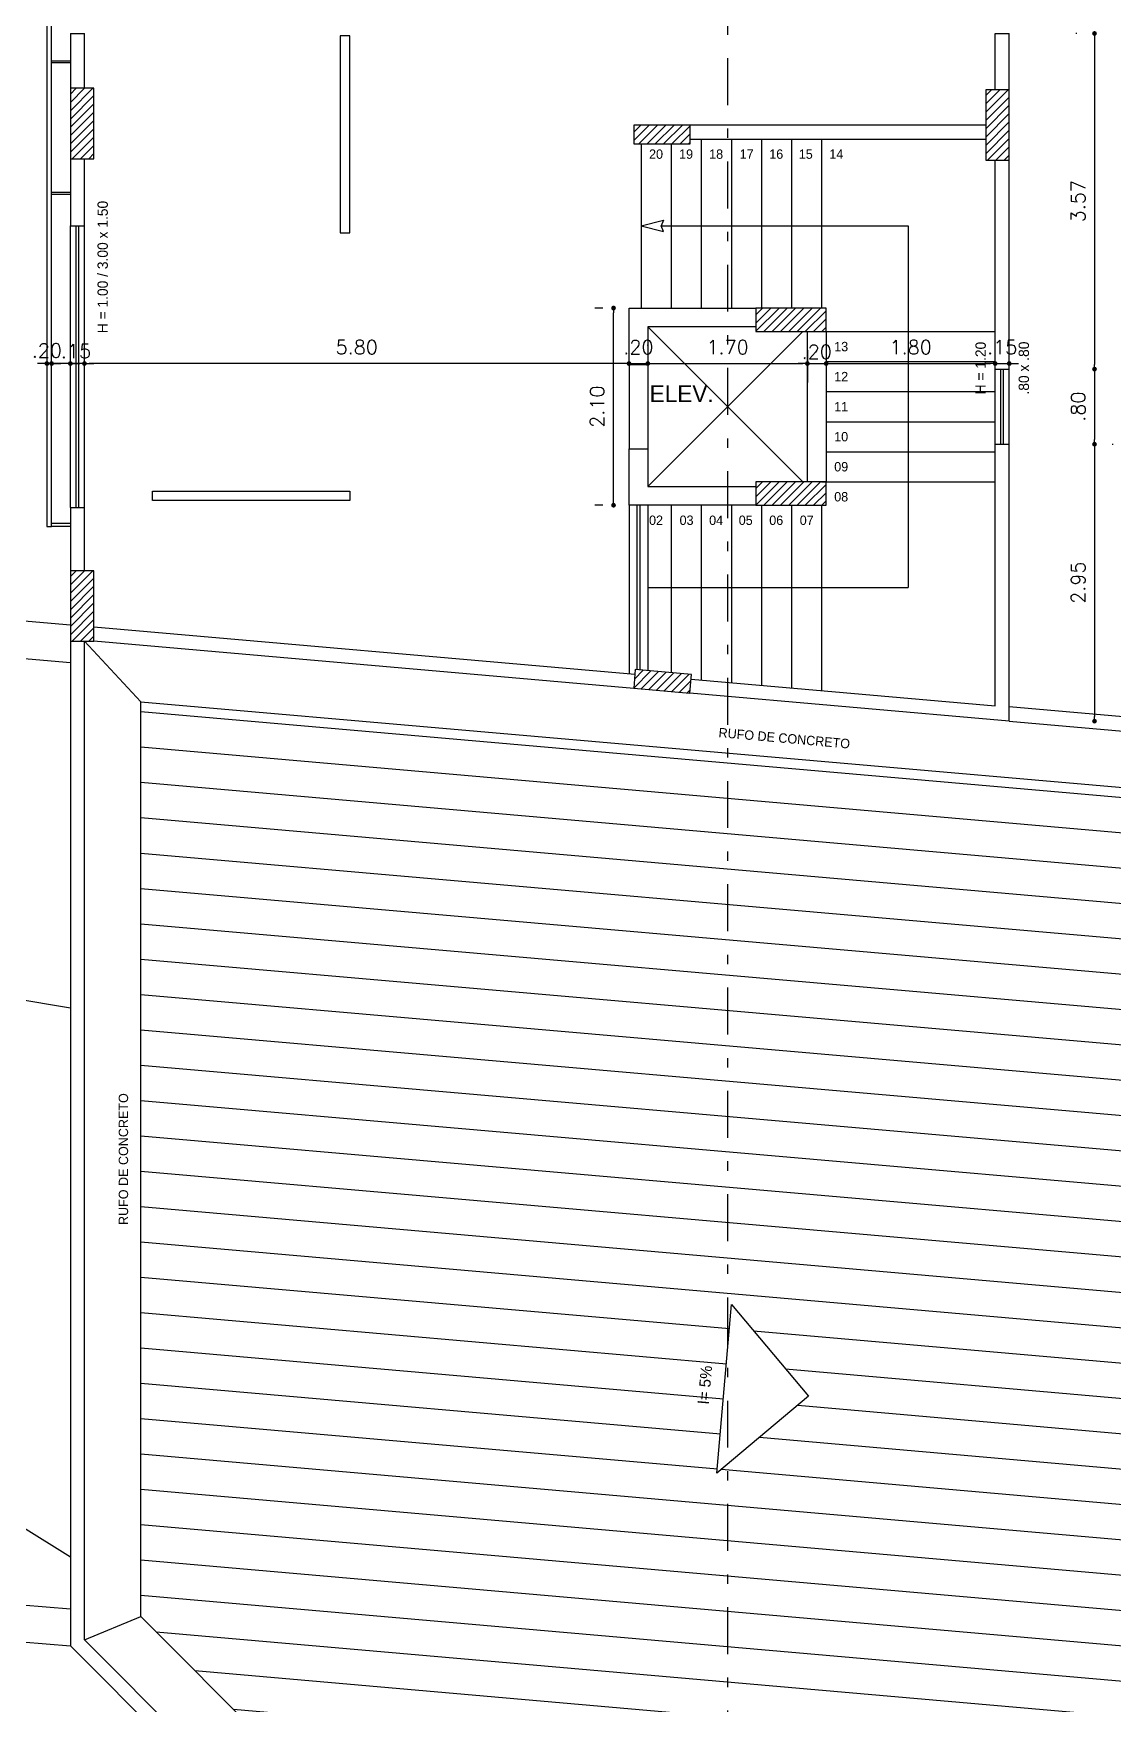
# Model space of a CAD drawing. Header units: millimetres. Extents: x 387 to 811, y 539 to 827.
# Drawn here: x 522.55 to 534.06, y 737.53 to 755.33 of the extents above; entities that cross this region are included whole.
import ezdxf
from ezdxf.enums import TextEntityAlignment as Align

# ---------------------------------------------------------------- set-up
doc = ezdxf.new("R2010")
doc.units = ezdxf.units.MM
doc.linetypes.add('DASHDOT', pattern=[1, 0.5, -0.25, 0, -0.25])
for name, color, linetype in [('alvenaria vista', 2, 'Continuous'), ('cuvas de nível', 51, 'Continuous'), ('ESQUADRIAS', 6, 'Continuous'), ('LINHA DE CORTE', 1, 'DASHDOT'), ('LINHA FINA', 8, 'Continuous'), ('MOBILIARIO', 3, 'Continuous'), ('parede vista', 2, 'Continuous'), ('PAREDES EM CORTE', 5, 'Continuous'), ('pilar', 4, 'Continuous'), ('SIMBOLOS', 4, 'Continuous'), ('TEXTO', 4, 'Continuous'), ('TEXTO 1', 4, 'Continuous')]:
    doc.layers.add(name, color=color, linetype=linetype)
doc.styles.add('ROMANS', font='romans')
doc.dimstyles.new('Cotas_trabalho', dxfattribs={"dimtxt": 0.15, "dimasz": 0.05, "dimexe": 0.2, "dimexo": 0.2, "dimgap": 0.1, "dimtad": 1, "dimzin": 4, "dimdsep": 46, "dimtxsty": 'ROMANS', "dimblk": 'DOT', "dimcen": 0.5, "dimclrd": 256, "dimclre": 256, "dimclrt": 256, "dimadec": 0, "dimazin": 0, "dimtfac": 0.666667, "dimtmove": 2, "dimatfit": 0, "dimldrblk": 'DOT', "dimfxl": 1, "dimtolj": 1, "dimtzin": 4, "dimarcsym": 0})
pattern_1 = [(45, (-564.57625, 852.58743), (-0.044194174, 0.044194174), [])]

# ---------------------------------------------------------------- blocks, each defined once
blk = doc.blocks.new('_DOT')
at = {"color": 0, "linetype": 'ByBlock'}
blk.add_line((-0.5, 0), (-1, 0), dxfattribs=at)
at = {"color": 0, "linetype": 'ByBlock', "const_width": 0.5}
blk.add_lwpolyline([(-0.25, 0, 1), (0.25, 0, 1)], format="xyb", close=True, dxfattribs=at)
blk = doc.blocks.new('*D113')
at = {"lineweight": -2}
for p, q in [((533.667, 755.334), (533.655, 755.334)), ((533.855, 755.284), (533.855, 751.809))]:
    blk.add_line(p, q, dxfattribs=at)
at = {"layer": 'Defpoints', "color": 0}
for p in [(533.867, 755.334), (533.855, 751.759), (533.855, 751.759)]:
    blk.add_point(p, dxfattribs=at)
at = {"lineweight": -2, "xscale": 0.05, "yscale": 0.05, "zscale": 0.05}
for p, rotation in [((533.855, 755.334), 90), ((533.855, 751.759), 270)]:
    blk.add_blockref('_DOT', p, dxfattribs=dict(at, rotation=rotation))
at = {"insert": (533.68, 753.547), "char_height": 0.15, "attachment_point": 5, "rotation": 90, "style": 'ROMANS'}
blk.add_mtext('\\A1;3.57', dxfattribs=at)
blk = doc.blocks.new('*D114')
at = {"lineweight": -2}
blk.add_line((533.855, 751.709), (533.855, 751.009), dxfattribs=at)
at = {"layer": 'Defpoints', "color": 0}
for p in [(533.855, 751.759), (533.855, 750.959), (533.855, 750.959)]:
    blk.add_point(p, dxfattribs=at)
at = {"lineweight": -2, "xscale": 0.05, "yscale": 0.05, "zscale": 0.05}
for p, rotation in [((533.855, 751.759), 90), ((533.855, 750.959), 270)]:
    blk.add_blockref('_DOT', p, dxfattribs=dict(at, rotation=rotation))
at = {"insert": (533.68, 751.359), "char_height": 0.15, "attachment_point": 5, "rotation": 90, "style": 'ROMANS'}
blk.add_mtext('\\A1;.80', dxfattribs=at)
blk = doc.blocks.new('*D115')
at = {"lineweight": -2}
for p, q in [((533.855, 750.909), (533.855, 748.059)), ((534.042, 750.959), (534.055, 750.959))]:
    blk.add_line(p, q, dxfattribs=at)
at = {"layer": 'Defpoints', "color": 0}
for p in [(533.842, 750.959), (533.855, 748.009), (533.855, 748.009)]:
    blk.add_point(p, dxfattribs=at)
at = {"lineweight": -2, "xscale": 0.05, "yscale": 0.05, "zscale": 0.05}
for p, rotation in [((533.855, 750.959), 90), ((533.855, 748.009), 270)]:
    blk.add_blockref('_DOT', p, dxfattribs=dict(at, rotation=rotation))
at = {"insert": (533.68, 749.484), "char_height": 0.15, "attachment_point": 5, "rotation": 90, "style": 'ROMANS'}
blk.add_mtext('\\A1;2.95', dxfattribs=at)
blk = doc.blocks.new('*D117')
at = {"lineweight": -2}
for p, q in [((528.618, 752.409), (528.532, 752.409)), ((528.732, 750.359), (528.732, 752.359)), ((528.618, 750.309), (528.532, 750.309))]:
    blk.add_line(p, q, dxfattribs=at)
at = {"layer": 'Defpoints', "color": 0}
for p in [(528.732, 752.409), (528.818, 752.409, 54), (528.818, 750.309, 54)]:
    blk.add_point(p, dxfattribs=at)
at = {"lineweight": -2, "xscale": 0.05, "yscale": 0.05, "zscale": 0.05}
for p, rotation in [((528.732, 752.409), 90), ((528.732, 750.309), 270)]:
    blk.add_blockref('_DOT', p, dxfattribs=dict(at, rotation=rotation))
at = {"insert": (528.557, 751.359), "char_height": 0.15, "attachment_point": 5, "rotation": 90, "style": 'ROMANS'}
blk.add_mtext('\\A1;2.10', dxfattribs=at)
blk = doc.blocks.new('*D118')
at = {"lineweight": -2}
for p, q in [((528.897, 752.009), (528.897, 752.018)), ((529.097, 752.009), (529.097, 752.018)), ((528.847, 751.818), (528.797, 751.818)), ((528.897, 751.818), (529.097, 751.818)), ((529.147, 751.818), (529.197, 751.818))]:
    blk.add_line(p, q, dxfattribs=at)
at = {"layer": 'Defpoints', "color": 0}
for p in [(528.897, 751.809, 54), (529.097, 751.818), (529.097, 751.809, 54)]:
    blk.add_point(p, dxfattribs=at)
at = {"lineweight": -2, "xscale": 0.05, "yscale": 0.05, "zscale": 0.05}
blk.add_blockref('_DOT', (528.897, 751.818), dxfattribs=at)
at = {"lineweight": -2, "xscale": 0.05, "yscale": 0.05, "zscale": 0.05, "rotation": 180}
blk.add_blockref('_DOT', (529.097, 751.818), dxfattribs=at)
at = {"insert": (528.997, 751.993), "char_height": 0.15, "attachment_point": 5, "style": 'ROMANS'}
blk.add_mtext('\\A1;.20', dxfattribs=at)
blk = doc.blocks.new('*D119')
at = {"lineweight": -2}
for p, q in [((529.097, 752.009), (529.097, 752.018)), ((530.797, 751.959), (530.797, 751.618)), ((529.147, 751.818), (530.747, 751.818))]:
    blk.add_line(p, q, dxfattribs=at)
at = {"layer": 'Defpoints', "color": 0}
for p in [(530.797, 752.159, 54), (529.097, 751.809, 54), (530.797, 751.818)]:
    blk.add_point(p, dxfattribs=at)
at = {"lineweight": -2, "xscale": 0.05, "yscale": 0.05, "zscale": 0.05, "rotation": 180}
blk.add_blockref('_DOT', (529.097, 751.818), dxfattribs=at)
at = {"lineweight": -2, "xscale": 0.05, "yscale": 0.05, "zscale": 0.05}
blk.add_blockref('_DOT', (530.797, 751.818), dxfattribs=at)
at = {"insert": (529.947, 751.993), "char_height": 0.15, "attachment_point": 5, "style": 'ROMANS'}
blk.add_mtext('\\A1;1.70', dxfattribs=at)
blk = doc.blocks.new('*D120')
at = {"lineweight": -2}
for p, q in [((530.797, 751.959), (530.797, 751.618)), ((530.747, 751.818), (530.697, 751.818)), ((530.797, 751.818), (530.997, 751.818)), ((531.047, 751.818), (531.097, 751.818)), ((530.997, 751.639), (530.997, 751.618))]:
    blk.add_line(p, q, dxfattribs=at)
at = {"layer": 'Defpoints', "color": 0}
for p in [(530.797, 752.159, 54), (530.997, 751.839, 54), (530.997, 751.818)]:
    blk.add_point(p, dxfattribs=at)
at = {"lineweight": -2, "xscale": 0.05, "yscale": 0.05, "zscale": 0.05}
blk.add_blockref('_DOT', (530.797, 751.818), dxfattribs=at)
at = {"lineweight": -2, "xscale": 0.05, "yscale": 0.05, "zscale": 0.05, "rotation": 180}
blk.add_blockref('_DOT', (530.997, 751.818), dxfattribs=at)
at = {"insert": (530.897, 751.944), "char_height": 0.15, "attachment_point": 5, "style": 'ROMANS'}
blk.add_mtext('\\A1;.20', dxfattribs=at)
blk = doc.blocks.new('*D121')
at = {"lineweight": -2}
blk.add_line((531.047, 751.818), (532.747, 751.818), dxfattribs=at)
at = {"layer": 'Defpoints', "color": 0}
for p in [(530.997, 751.818), (532.797, 751.818, 54), (532.797, 751.818)]:
    blk.add_point(p, dxfattribs=at)
at = {"lineweight": -2, "xscale": 0.05, "yscale": 0.05, "zscale": 0.05, "rotation": 180}
blk.add_blockref('_DOT', (530.997, 751.818), dxfattribs=at)
at = {"lineweight": -2, "xscale": 0.05, "yscale": 0.05, "zscale": 0.05}
blk.add_blockref('_DOT', (532.797, 751.818), dxfattribs=at)
at = {"insert": (531.897, 751.993), "char_height": 0.15, "attachment_point": 5, "style": 'ROMANS'}
blk.add_mtext('\\A1;1.80', dxfattribs=at)
blk = doc.blocks.new('*D122')
at = {"lineweight": -2}
for p, q in [((532.747, 751.818), (532.697, 751.818)), ((532.797, 751.818), (532.947, 751.818)), ((532.997, 751.818), (533.047, 751.818))]:
    blk.add_line(p, q, dxfattribs=at)
at = {"layer": 'Defpoints', "color": 0}
for p in [(532.797, 751.818, 54), (532.947, 751.818, 54), (532.947, 751.818)]:
    blk.add_point(p, dxfattribs=at)
at = {"lineweight": -2, "xscale": 0.05, "yscale": 0.05, "zscale": 0.05}
blk.add_blockref('_DOT', (532.797, 751.818), dxfattribs=at)
at = {"lineweight": -2, "xscale": 0.05, "yscale": 0.05, "zscale": 0.05, "rotation": 180}
blk.add_blockref('_DOT', (532.947, 751.818), dxfattribs=at)
at = {"insert": (532.872, 751.992), "char_height": 0.15, "attachment_point": 5, "style": 'ROMANS'}
blk.add_mtext('\\A1;.15', dxfattribs=at)
blk = doc.blocks.new('*D123')
at = {"lineweight": -2}
blk.add_line((528.847, 751.818), (523.147, 751.818), dxfattribs=at)
at = {"layer": 'Defpoints', "color": 0}
for p in [(523.097, 751.818, 54), (523.097, 751.818), (528.897, 751.818)]:
    blk.add_point(p, dxfattribs=at)
at = {"lineweight": -2, "xscale": 0.05, "yscale": 0.05, "zscale": 0.05, "rotation": 180}
blk.add_blockref('_DOT', (523.097, 751.818), dxfattribs=at)
at = {"lineweight": -2, "xscale": 0.05, "yscale": 0.05, "zscale": 0.05}
blk.add_blockref('_DOT', (528.897, 751.818), dxfattribs=at)
at = {"insert": (525.997, 751.993), "char_height": 0.15, "attachment_point": 5, "style": 'ROMANS'}
blk.add_mtext('\\A1;5.80', dxfattribs=at)
blk = doc.blocks.new('*D124')
at = {"lineweight": -2}
for p, q in [((522.897, 751.818), (522.847, 751.818)), ((523.097, 751.818), (522.947, 751.818)), ((523.147, 751.818), (523.197, 751.818))]:
    blk.add_line(p, q, dxfattribs=at)
at = {"layer": 'Defpoints', "color": 0}
for p in [(522.947, 751.818, 54), (522.947, 751.818), (523.097, 751.818, 54)]:
    blk.add_point(p, dxfattribs=at)
at = {"lineweight": -2, "xscale": 0.05, "yscale": 0.05, "zscale": 0.05}
blk.add_blockref('_DOT', (522.947, 751.818), dxfattribs=at)
at = {"lineweight": -2, "xscale": 0.05, "yscale": 0.05, "zscale": 0.05, "rotation": 180}
blk.add_blockref('_DOT', (523.097, 751.818), dxfattribs=at)
at = {"insert": (523.007, 751.949), "char_height": 0.15, "attachment_point": 5, "style": 'ROMANS'}
blk.add_mtext('\\A1;.15', dxfattribs=at)
blk = doc.blocks.new('*D125')
at = {"lineweight": -2}
for p, q in [((522.747, 751.984), (522.747, 752.018)), ((522.697, 751.818), (522.647, 751.818)), ((522.947, 751.818), (522.747, 751.818)), ((522.997, 751.818), (523.047, 751.818))]:
    blk.add_line(p, q, dxfattribs=at)
at = {"layer": 'Defpoints', "color": 0}
for p in [(522.747, 751.818), (522.747, 751.784, 54), (522.947, 751.818, 54)]:
    blk.add_point(p, dxfattribs=at)
at = {"lineweight": -2, "xscale": 0.05, "yscale": 0.05, "zscale": 0.05}
blk.add_blockref('_DOT', (522.747, 751.818), dxfattribs=at)
at = {"lineweight": -2, "xscale": 0.05, "yscale": 0.05, "zscale": 0.05, "rotation": 180}
blk.add_blockref('_DOT', (522.947, 751.818), dxfattribs=at)
at = {"insert": (522.697, 751.958), "char_height": 0.15, "attachment_point": 5, "style": 'ROMANS'}
blk.add_mtext('\\A1;.20', dxfattribs=at)
blk = doc.blocks.new('*D126')
at = {"lineweight": -2}
for p, q in [((522.747, 751.984), (522.747, 752.018)), ((522.647, 751.818), (522.597, 751.818)), ((522.747, 751.818), (522.697, 751.818)), ((522.797, 751.818), (522.847, 751.818))]:
    blk.add_line(p, q, dxfattribs=at)
at = {"layer": 'Defpoints', "color": 0}
for p in [(522.697, 751.818), (522.697, 751.818), (522.747, 751.784, 54)]:
    blk.add_point(p, dxfattribs=at)
at = {"lineweight": -2, "xscale": 0.05, "yscale": 0.05, "zscale": 0.05}
blk.add_blockref('_DOT', (522.697, 751.818), dxfattribs=at)
at = {"lineweight": -2, "xscale": 0.05, "yscale": 0.05, "zscale": 0.05, "rotation": 180}
blk.add_blockref('_DOT', (522.747, 751.818), dxfattribs=at)
at = {"insert": (522.29, 751.932), "char_height": 0.15, "attachment_point": 5, "style": 'ROMANS'}
blk.add_mtext('\\A1;.05', dxfattribs=at)

msp = doc.modelspace()

# ---------------------------------------------------------------- hatches: boundary and pattern name
at = {"layer": 'LINHA FINA'}
h = msp.add_hatch(dxfattribs=at)
h.set_pattern_fill('ANSI31', color=256, scale=3, angle=130, style=0)
h.set_pattern_definition([(175, (473.60355, 676.82976), (-0.0326834, -0.373573), [])])
h.paths.add_polyline_path([(537.629, 746.998), (523.697, 748.216), (523.697, 738.471), (527.868, 734.3), (536.452, 733.549)])
h.paths.add_polyline_path([(530.809, 740.819), (529.834, 740), (529.99, 741.794)], flags=16)
h.paths.add_polyline_path([(536.95, 733.505), (550.882, 732.287), (552.058, 745.735), (538.127, 746.954)])
h.paths.add_polyline_path([(544.194, 739.723), (545.169, 740.541), (545.012, 738.748)], flags=16)
h.paths.add_polyline_path([(529.77, 740.641), (529.821, 741.219), (529.641, 741.235), (529.591, 740.657)], flags=24)
h.paths.add_polyline_path([(545.365, 739.353), (545.416, 739.931), (545.236, 739.946), (545.186, 739.369)], flags=24)
at = {"layer": 'pilar'}
h = msp.add_hatch(dxfattribs=at)
h.set_pattern_fill('ANSI31', color=8, scale=0.5, style=0)
h.set_pattern_definition([(45, (-564.57625, 833.80247), (-0.044194174, 0.044194174), [])])
h.paths.add_polyline_path([(523.197, 754.75), (522.947, 754.75), (522.947, 754), (523.197, 754)])
h = msp.add_hatch(dxfattribs=at)
h.set_pattern_fill('ANSI31', color=8, scale=0.5, style=0)
h.set_pattern_definition([(45, (-554.82625, 833.78681), (-0.044194174, 0.044194174), [])])
h.paths.add_polyline_path([(532.947, 754.734), (532.697, 754.734), (532.697, 753.984), (532.947, 753.984)])
h = msp.add_hatch(dxfattribs=at)
h.set_pattern_fill('ANSI31', color=8, scale=0.5, style=0)
h.set_pattern_definition(pattern_1)
h.paths.add_polyline_path([(529.547, 754.159), (529.547, 754.359), (529.097, 754.359), (528.947, 754.359), (528.947, 754.159)])
h = msp.add_hatch(dxfattribs=at)
h.set_pattern_fill('ANSI31', color=8, scale=0.5, style=0)
h.set_pattern_definition([(45, (-546.90125, 821.58681), (-0.044194174, 0.044194174), [])])
h.paths.add_polyline_path([(530.997, 752.409), (530.247, 752.409), (530.247, 752.159), (530.997, 752.159)])
h = msp.add_hatch(dxfattribs=at)
h.set_pattern_fill('ANSI31', color=8, scale=0.5, style=0)
h.set_pattern_definition([(45, (-546.90125, 819.73681), (-0.044194174, 0.044194174), [])])
h.paths.add_polyline_path([(530.997, 750.559), (530.247, 750.559), (530.247, 750.309), (530.997, 750.309)])
h = msp.add_hatch(dxfattribs=at)
h.set_pattern_fill('ANSI31', color=8, scale=0.5, style=0)
h.set_pattern_definition([(45, (-564.57625, 828.663334), (-0.044194174, 0.044194174), [])])
h.paths.add_polyline_path([(523.197, 749.611), (522.947, 749.611), (522.947, 748.861), (523.197, 748.861)])
h = msp.add_hatch(dxfattribs=at)
h.set_pattern_fill('ANSI31', color=8, scale=0.5, style=0)
h.set_pattern_definition(pattern_1)
h.paths.add_polyline_path([(528.964, 748.558), (528.947, 748.359), (529.545, 748.307), (529.562, 748.506)])

# ---------------------------------------------------------------- linework, layer by layer
at = {"layer": 'alvenaria vista'}
for p, q in [((523.697, 738.471, 54), (523.697, 748.216, 54)), ((523.697, 748.216, 54), (552.058, 745.735, 54)), ((523.697, 738.471, 54), (527.868, 734.3, 54))]:
    msp.add_line(p, q, dxfattribs=at)
at = {"layer": 'cuvas de nível'}
for points in [[(501.014, 748.495, 105), (508.341, 747.293, 105), (516.401, 746.053, 105), (522.947, 744.954, 105)], [(500.821, 744.998, 104), (506.061, 743.633, 104), (513.701, 741.943, 104), (521.301, 740.133, 104), (522.947, 739.106, 104)]]:
    msp.add_polyline3d(points, dxfattribs=at)
at = {"layer": 'ESQUADRIAS'}
for p, q in [((523.007, 750.284, 54), (523.007, 753.284, 54)), ((523.037, 750.284, 54), (523.037, 753.284, 54)), ((532.857, 750.959, 54), (532.857, 751.759, 54)), ((532.887, 750.959, 54), (532.887, 751.759, 54)), ((528.982, 750.309, 54), (528.982, 748.557, 54)), ((529.012, 750.309, 54), (529.012, 748.555, 54)), ((522.947, 748.861, 54), (522.947, 738.16, 54)), ((523.097, 738.222, 54), (523.097, 748.861, 54)), ((552.871, 746.417, 54), (532.947, 748.16, 54)), ((532.947, 748.009, 54), (552.708, 746.281, 54)), ((523.097, 738.222, 54), (527.598, 733.721, 54)), ((522.947, 738.16, 54), (527.53, 733.577, 54))]:
    msp.add_line(p, q, dxfattribs=at)
at = {"layer": 'ESQUADRIAS', "elevation": 54}
msp.add_lwpolyline([(522.747, 750.084), (522.747, 771.969), (522.697, 771.969), (522.697, 750.084)], close=True, dxfattribs=at)
at = {"layer": 'LINHA DE CORTE'}
msp.add_line((529.947, 802.371, 54), (529.947, 731.963, 54), dxfattribs=at)
at = {"layer": 'LINHA FINA'}
for p, q in [((529.667, 754.209, 54), (529.667, 752.409, 54)), ((529.987, 754.209, 54), (529.987, 752.409, 54)), ((530.307, 754.209, 54), (530.307, 752.409, 54)), ((530.627, 754.209, 54), (530.627, 752.409, 54)), ((530.947, 754.209, 54), (530.947, 752.409, 54)), ((529.027, 754.159, 54), (529.027, 752.409, 54)), ((529.347, 754.159, 54), (529.347, 752.409, 54)), ((530.747, 750.559, 54), (529.097, 752.209, 54)), ((530.747, 752.159, 54), (529.097, 750.509, 54)), ((530.947, 752.159, 54), (532.797, 752.159, 54)), ((528.897, 751.809, 54), (528.897, 750.909, 54)), ((529.097, 751.809, 54), (529.097, 750.909, 54)), ((530.997, 751.839, 54), (532.797, 751.839, 54)), ((530.997, 751.519, 54), (532.797, 751.519, 54)), ((530.997, 751.199, 54), (532.797, 751.199, 54)), ((530.997, 750.879, 54), (532.797, 750.879, 54)), ((530.947, 750.559, 54), (532.797, 750.559, 54)), ((529.347, 750.309, 54), (529.347, 748.525, 54)), ((529.667, 750.309, 54), (529.667, 748.447, 54)), ((529.987, 750.309, 54), (529.987, 748.419, 54)), ((530.307, 750.309, 54), (530.307, 748.391, 54)), ((530.627, 750.309, 54), (530.627, 748.363, 54)), ((530.947, 750.309, 54), (530.947, 748.335, 54)), ((523.097, 748.861, 54), (523.697, 748.216, 54)), ((523.097, 738.222, 54), (523.697, 738.471, 54))]:
    msp.add_line(p, q, dxfattribs=at)
at = {"layer": 'MOBILIARIO'}
for p, q in [((500.75, 750.977, 54), (522.947, 749.035, 54)), ((501.126, 750.542, 114.307), (522.947, 748.633, 54)), ((500.566, 740.386, 54), (522.947, 738.555, 54)), ((500.145, 740.019, 54), (522.948, 738.16, 20.588))]:
    msp.add_line(p, q, dxfattribs=at)
at = {"layer": 'MOBILIARIO', "elevation": 54}
for points in [[(525.922, 753.21), (525.922, 755.31), (525.822, 755.31), (525.822, 753.21)], [(523.822, 750.46), (525.922, 750.46), (525.922, 750.36), (523.822, 750.36)]]:
    msp.add_lwpolyline(points, close=True, dxfattribs=at)
at = {"layer": 'parede vista'}
for p, q in [((522.747, 755.044, 54), (522.947, 755.044, 54)), ((522.747, 755.024, 54), (522.947, 755.024, 54)), ((522.747, 753.644, 54), (522.947, 753.644, 54)), ((522.747, 753.624, 54), (522.947, 753.624, 54)), ((522.947, 750.284, 54), (522.947, 753.284, 54)), ((523.097, 750.284, 54), (523.097, 753.284, 54)), ((532.797, 750.959, 54), (532.797, 751.759, 54)), ((532.947, 750.959, 54), (532.947, 751.759, 54)), ((528.897, 750.309, 54), (528.897, 748.514, 54)), ((529.097, 750.309, 54), (529.097, 748.547, 54)), ((522.947, 750.114, 54), (522.747, 750.114, 54)), ((522.947, 750.084, 54), (522.747, 750.084, 54))]:
    msp.add_line(p, q, dxfattribs=at)
at = {"layer": 'PAREDES EM CORTE'}
for p, q in [((522.947, 755.334, 54), (522.947, 754.75, 54)), ((522.947, 755.334, 54), (523.097, 755.334, 54)), ((523.097, 754.75, 54), (523.097, 755.334, 54)), ((532.797, 754.734, 54), (532.797, 755.334, 54)), ((532.797, 755.334, 54), (532.947, 755.334, 54)), ((532.947, 754.734, 54), (532.947, 755.334, 54)), ((528.947, 754.359, 54), (528.947, 754.209, 54)), ((532.697, 754.359, 54), (529.547, 754.359, 54)), ((529.547, 754.209, 54), (532.697, 754.209, 54)), ((522.947, 754, 54), (522.947, 753.284, 54)), ((523.097, 753.284, 54), (523.097, 754, 54)), ((532.797, 751.759, 54), (532.797, 753.984, 54)), ((532.947, 751.759, 54), (532.947, 753.984, 54)), ((522.947, 753.284, 54), (523.097, 753.284, 54)), ((522.947, 753.284, 54), (523.097, 753.284, 54)), ((528.897, 751.809, 54), (528.897, 752.409, 54)), ((528.897, 752.409, 54), (530.247, 752.409, 54)), ((530.247, 752.209, 54), (529.097, 752.209, 54)), ((529.097, 752.209, 54), (529.097, 751.809, 54)), ((528.897, 751.809, 54), (529.097, 751.809, 54)), ((532.797, 751.759, 54), (532.947, 751.759, 54)), ((528.897, 750.309, 54), (528.897, 750.909, 54)), ((528.897, 750.909, 54), (529.097, 750.909, 54)), ((529.097, 750.909, 54), (529.097, 750.509, 54)), ((532.797, 748.173, 54), (532.797, 750.959, 54)), ((532.797, 750.959, 54), (532.947, 750.959, 54)), ((532.947, 748.009, 54), (532.947, 750.959, 54)), ((529.097, 750.509, 54), (530.247, 750.509, 54)), ((530.247, 750.309, 54), (528.897, 750.309, 54)), ((522.947, 750.284, 54), (522.947, 749.611, 54)), ((522.947, 750.284, 54), (523.097, 750.284, 54)), ((522.947, 750.284, 54), (523.097, 750.284, 54)), ((523.097, 749.611, 54), (523.097, 750.284, 54)), ((523.197, 749.013, 54), (528.96, 748.509, 54)), ((523.197, 748.863, 54), (528.947, 748.359, 54)), ((529.558, 748.457, 54), (532.797, 748.173, 54)), ((532.947, 748.009, 54), (529.545, 748.307, 54))]:
    msp.add_line(p, q, dxfattribs=at)
at = {"layer": 'PAREDES EM CORTE', "elevation": 54}
for points in [[(530.797, 750.559), (530.797, 752.159)], [(530.997, 752.159), (530.997, 750.559)]]:
    msp.add_lwpolyline(points, dxfattribs=at)
at = {"layer": 'pilar', "elevation": 54}
for points in [[(522.947, 754), (523.197, 754), (523.197, 754.75), (522.947, 754.75)], [(532.697, 753.984), (532.947, 753.984), (532.947, 754.734), (532.697, 754.734)], [(528.947, 754.159), (529.547, 754.159), (529.547, 754.359), (528.947, 754.359)], [(530.997, 752.159), (530.997, 752.409), (530.247, 752.409), (530.247, 752.159)], [(530.997, 750.309), (530.997, 750.559), (530.247, 750.559), (530.247, 750.309)], [(522.947, 748.861), (523.197, 748.861), (523.197, 749.611), (522.947, 749.611)], [(528.947, 748.359), (529.545, 748.307), (529.562, 748.506), (528.964, 748.558)]]:
    msp.add_lwpolyline(points, close=True, dxfattribs=at)
at = {"layer": 'SIMBOLOS', "elevation": 54}
for points in [[(529.027, 753.284), (529.265, 753.344), (529.24, 753.284)], [(529.027, 753.284), (529.265, 753.225), (529.24, 753.284)]]:
    msp.add_lwpolyline(points, dxfattribs=at)
at = {"layer": 'TEXTO'}
for p, q in [((529.24, 753.284, 54), (531.872, 753.284, 54)), ((531.872, 753.284, 54), (531.872, 749.431, 54)), ((529.097, 749.431, 54), (531.872, 749.431, 54))]:
    msp.add_line(p, q, dxfattribs=at)
at = {"layer": 'TEXTO 1', "elevation": 54}
msp.add_lwpolyline([(530.809, 740.819), (529.834, 740), (529.99, 741.794)], close=True, dxfattribs=at)

# ---------------------------------------------------------------- texts
at = {"layer": 'TEXTO'}
for s, height, p in [('20', 0.1, (529.185, 754.049, 54)), ('19', 0.1, (529.505, 754.049, 54)), ('18', 0.1, (529.825, 754.049, 54)), ('17', 0.1, (530.15, 754.049, 54)), ('16', 0.1, (530.465, 754.049, 54)), ('15', 0.1, (530.78, 754.049, 54)), ('14', 0.1, (531.105, 754.049, 54)), ('13', 0.1, (531.157, 751.999, 54)), ('12', 0.1, (531.157, 751.679, 54)), ('ELEV.', 0.18, (529.458, 751.497, 54)), ('11', 0.1, (531.157, 751.359, 54)), ('10', 0.1, (531.157, 751.039, 54)), ('09', 0.1, (531.157, 750.719, 54)), ('08', 0.1, (531.157, 750.399, 54)), ('02', 0.1, (529.185, 750.149, 54)), ('03', 0.1, (529.51, 750.149, 54)), ('04', 0.1, (529.825, 750.149, 54)), ('05', 0.1, (530.14, 750.149, 54)), ('06', 0.1, (530.465, 750.149, 54)), ('07', 0.1, (530.79, 750.149, 54))]:
    msp.add_text(s, height=height, dxfattribs=at).set_placement(p, align=Align.MIDDLE_CENTER)
for s, p in [('H = 1.00 / 3.00 x 1.50', (523.291, 752.846, 54)), ('H = 1.20', (532.642, 751.77, 54)), ('.80 x .80', (533.102, 751.77, 54))]:
    msp.add_text(s, height=0.11, rotation=90, dxfattribs=at).set_placement(p, align=Align.MIDDLE_CENTER)
at = {"layer": 'TEXTO 1'}
for s, height, rotation, p in [('RUFO DE CONCRETO', 0.1, 355, (530.547, 747.778, 54)), ('RUFO DE CONCRETO', 0.1, 355, (530.547, 747.778, 54)), ('RUFO DE CONCRETO', 0.1, 90, (523.562, 743.344, 54)), ('I= 5%', 0.12, 85, (529.765, 740.933, 54))]:
    msp.add_text(s, height=height, rotation=rotation, dxfattribs=at).set_placement(p, align=Align.CENTER)

# ---------------------------------------------------------------- dimensions: what is measured, and where the dimension line sits
for base, p1, p2, picture, middle in [((533.85480372, 751.759450151), (533.86730372, 755.334450151), (533.85480372, 751.759450151), '*D113', (533.67980372, 753.546950151)), ((528.732, 752.409), (528.818, 750.309, 54), (528.818, 752.409, 54), '*D117', (528.557, 751.359)), ((533.855, 750.959), (533.855, 751.759), (533.855, 750.959), '*D114', (533.68, 751.359)), ((533.855, 748.009), (533.842, 750.959), (533.855, 748.009), '*D115', (533.68, 749.484))]:
    dim = msp.add_linear_dim(base=base, p1=p1, p2=p2, angle=90, dimstyle='Cotas_trabalho')
    dim.commit()
    dim.dimension.update_dxf_attribs({"geometry": picture, "text_midpoint": middle})
for base, p1, p2, picture, middle in [((523.097, 751.818), (528.897, 751.818), (523.097, 751.818, 54), '*D123', (525.997, 751.993)), ((530.797, 751.818), (529.097, 751.809, 54), (530.797, 752.159, 54), '*D119', (529.947, 751.993)), ((532.797, 751.818), (530.997, 751.818), (532.797, 751.818, 54), '*D121', (531.897, 751.993))]:
    dim = msp.add_linear_dim(base=base, p1=p1, p2=p2, dimstyle='Cotas_trabalho')
    dim.commit()
    dim.dimension.update_dxf_attribs({"geometry": picture, "text_midpoint": middle})
for base, p1, p2, picture, middle in [((529.097, 751.818), (528.897, 751.809, 54), (529.097, 751.809, 54), '*D118', (528.997, 751.993)), ((530.997, 751.818), (530.797, 752.159, 54), (530.997, 751.839, 54), '*D120', (530.897, 751.944)), ((532.947, 751.818), (532.797, 751.818, 54), (532.947, 751.818, 54), '*D122', (532.872, 751.992)), ((522.697, 751.818), (522.747, 751.784, 54), (522.697, 751.818), '*D126', (522.29, 751.932)), ((522.747, 751.818), (522.947, 751.818, 54), (522.747, 751.784, 54), '*D125', (522.697, 751.958)), ((522.947, 751.818), (523.097, 751.818, 54), (522.947, 751.818, 54), '*D124', (523.007, 751.949))]:
    dim = msp.add_linear_dim(base=base, p1=p1, p2=p2, dimstyle='Cotas_trabalho')
    dim.commit()
    dim.dimension.update_dxf_attribs({"geometry": picture, "text_midpoint": middle, "dimtype": 160})

doc.saveas('drawing.dxf')
